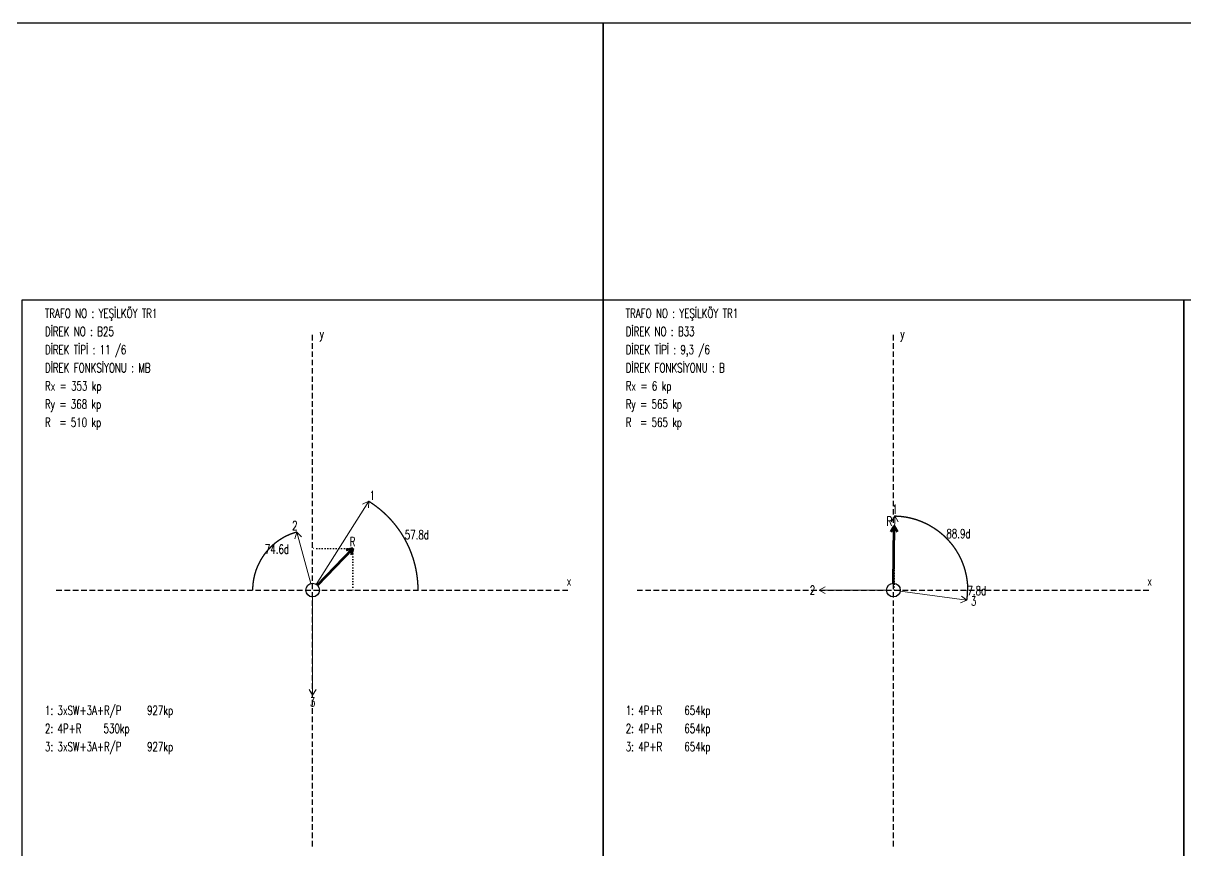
# Model space of a CAD drawing. Header units: millimetres. Extents: x 140 to 2450, y -142 to 155.
# Drawn here: x 1505 to 1715, y 5.1 to 154.5 of the extents above; entities that cross this region are included whole.
import ezdxf
from ezdxf.enums import TextEntityAlignment as Align

# ---------------------------------------------------------------- set-up
doc = ezdxf.new("R2010")
doc.units = ezdxf.units.MM
doc.linetypes.add('ACAD_ISO07W100', pattern=[0.2, 0, -0.2])
doc.linetypes.add('DASHDOT', pattern=[0.75, 0.5, -0.25])
doc.styles.get("Standard").update_dxf_attribs({"font": 'RomanS'})

msp = doc.modelspace()

# ---------------------------------------------------------------- linework, layer by layer
at = {"linetype": 'DASHDOT', "ltscale": 2}
for p, q in [((1557.301, 5.663), (1557.301, 98.359)), ((1662.301, 5.663), (1662.301, 98.359)), ((1510.953, 52.011), (1603.649, 52.011)), ((1615.953, 52.011), (1708.649, 52.011))]:
    msp.add_line(p, q, dxfattribs=at)
at = {"lineweight": 15}
for p, q in [((1557.957, 53.052), (1567.431, 68.105)), ((1567.431, 68.105), (1566.343, 67.531)), ((1567.431, 68.105), (1567.384, 66.875)), ((1662.557, 65.421), (1661.922, 64.367)), ((1662.325, 53.241), (1662.557, 65.421)), ((1662.557, 65.421), (1663.152, 64.344)), ((1554.416, 62.485), (1554.106, 61.294)), ((1556.974, 53.197), (1554.416, 62.485)), ((1554.416, 62.485), (1555.292, 61.621)), ((1648.889, 52.011), (1649.955, 52.626)), ((1557.301, 50.781), (1557.301, 32.994)), ((1661.071, 52.011), (1648.889, 52.011)), ((1648.889, 52.011), (1649.955, 51.396)), ((1663.52, 51.844), (1675.589, 50.19)), ((1675.589, 50.19), (1674.617, 50.944)), ((1675.589, 50.19), (1674.45, 49.725)), ((1557.301, 32.994), (1556.686, 34.06)), ((1557.301, 32.994), (1557.916, 34.06))]:
    msp.add_line(p, q, dxfattribs=at)
at = {"lineweight": 70}
for p, q in [((1662.433, 63.597), (1661.806, 62.539)), ((1662.315, 53.241), (1662.433, 63.597)), ((1662.433, 63.597), (1663.036, 62.525)), ((1558.153, 52.899), (1564.542, 59.558)), ((1564.542, 59.558), (1563.361, 59.215)), ((1564.542, 59.558), (1564.248, 58.363))]:
    msp.add_line(p, q, dxfattribs=at)
at = {"linetype": 'ACAD_ISO07W100', "ltscale": 2}
for p, q in [((1662.433, 63.597), (1662.301, 63.597)), ((1662.433, 63.597), (1662.433, 52.011)), ((1564.542, 59.558), (1557.301, 59.558)), ((1564.542, 59.558), (1564.542, 52.011))]:
    msp.add_line(p, q, dxfattribs=at)
for points in [[(1399.801, 154.511), (1399.801, -142.489), (1609.801, -142.489), (1609.801, 154.511), (1399.801, 154.511)], [(1609.801, 154.511), (1609.801, 104.511)], [(1609.801, 154.511), (1609.801, -142.489), (1819.801, -142.489), (1819.801, 154.511), (1609.801, 154.511)]]:
    msp.add_lwpolyline(points)
at = {"flags": 128}
for points in [[(1504.801, -0.489), (1504.801, 104.511), (1609.801, 104.511), (1609.801, -0.489), (1504.801, -0.489)], [(1609.801, -0.489), (1609.801, 104.511), (1714.801, 104.511), (1714.801, -0.489), (1609.801, -0.489)], [(1714.801, -0.489), (1714.801, 104.511), (1819.801, 104.511), (1819.801, -0.489), (1714.801, -0.489)]]:
    msp.add_lwpolyline(points, close=True, dxfattribs=at)
at = {"color": 1, "flags": 128}
for points in [[(1567.431, 68.105), (1567.431, 68.105), (1567.459, 68.087), (1567.487, 68.069), (1567.515, 68.052), (1567.543, 68.034), (1567.571, 68.016), (1567.599, 67.998), (1567.627, 67.98), (1567.655, 67.962), (1567.683, 67.944), (1567.711, 67.926), (1567.738, 67.907), (1567.766, 67.889), (1567.794, 67.871), (1567.822, 67.852), (1567.849, 67.834), (1567.877, 67.816), (1567.904, 67.797), (1567.932, 67.779), (1567.959, 67.76), (1567.987, 67.741), (1568.014, 67.723), (1568.042, 67.704), (1568.069, 67.685), (1568.096, 67.666), (1568.124, 67.648), (1568.151, 67.629), (1568.178, 67.61), (1568.205, 67.591), (1568.233, 67.572), (1568.26, 67.553), (1568.287, 67.533), (1568.314, 67.514), (1568.341, 67.495), (1568.368, 67.476), (1568.395, 67.456), (1568.422, 67.437), (1568.449, 67.418), (1568.476, 67.398), (1568.502, 67.379), (1568.529, 67.359), (1568.556, 67.339), (1568.583, 67.32), (1568.61, 67.3), (1568.636, 67.28), (1568.663, 67.26), (1568.689, 67.241), (1568.716, 67.221), (1568.742, 67.201), (1568.769, 67.181), (1568.795, 67.161), (1568.822, 67.141), (1568.848, 67.12), (1568.875, 67.1), (1568.901, 67.08), (1568.927, 67.06), (1568.953, 67.039), (1568.98, 67.019), (1569.006, 66.999), (1569.032, 66.978), (1569.058, 66.958), (1569.084, 66.937), (1569.11, 66.917), (1569.136, 66.896), (1569.162, 66.875), (1569.188, 66.855), (1569.214, 66.834), (1569.24, 66.813), (1569.266, 66.792), (1569.291, 66.771), (1569.317, 66.75), (1569.343, 66.729), (1569.369, 66.708), (1569.394, 66.687), (1569.42, 66.666), (1569.445, 66.645), (1569.471, 66.624), (1569.496, 66.602), (1569.522, 66.581), (1569.547, 66.56), (1569.573, 66.538), (1569.598, 66.517), (1569.623, 66.495), (1569.648, 66.474), (1569.674, 66.452), (1569.699, 66.431), (1569.724, 66.409), (1569.749, 66.387), (1569.774, 66.366), (1569.799, 66.344), (1569.824, 66.322), (1569.849, 66.3), (1569.874, 66.278), (1569.899, 66.256), (1569.924, 66.234), (1569.949, 66.212), (1569.973, 66.19), (1569.998, 66.168), (1570.023, 66.146), (1570.047, 66.123), (1570.072, 66.101), (1570.097, 66.079), (1570.121, 66.057), (1570.146, 66.034), (1570.17, 66.012), (1570.195, 65.989), (1570.219, 65.967), (1570.243, 65.944), (1570.268, 65.922), (1570.292, 65.899), (1570.316, 65.876), (1570.34, 65.853), (1570.364, 65.831), (1570.388, 65.808), (1570.413, 65.785), (1570.437, 65.762), (1570.461, 65.739), (1570.484, 65.716), (1570.508, 65.693), (1570.532, 65.67), (1570.556, 65.647), (1570.58, 65.624), (1570.604, 65.601), (1570.627, 65.577), (1570.651, 65.554), (1570.675, 65.531), (1570.698, 65.507), (1570.722, 65.484), (1570.745, 65.461), (1570.769, 65.437), (1570.792, 65.414), (1570.815, 65.39), (1570.839, 65.366), (1570.862, 65.343), (1570.885, 65.319), (1570.908, 65.295), (1570.932, 65.272), (1570.955, 65.248), (1570.978, 65.224), (1571.001, 65.2), (1571.024, 65.176), (1571.047, 65.152), (1571.07, 65.128), (1571.093, 65.104), (1571.115, 65.08), (1571.138, 65.056), (1571.161, 65.032), (1571.184, 65.007), (1571.206, 64.983), (1571.229, 64.959), (1571.252, 64.935), (1571.274, 64.91), (1571.297, 64.886), (1571.319, 64.861), (1571.341, 64.837), (1571.364, 64.812), (1571.386, 64.788), (1571.408, 64.763), (1571.431, 64.738), (1571.453, 64.714), (1571.475, 64.689), (1571.497, 64.664), (1571.519, 64.64), (1571.541, 64.615), (1571.563, 64.59), (1571.585, 64.565), (1571.607, 64.54), (1571.629, 64.515), (1571.651, 64.49), (1571.672, 64.465), (1571.694, 64.44), (1571.716, 64.415), (1571.737, 64.389), (1571.759, 64.364), (1571.78, 64.339), (1571.802, 64.314), (1571.823, 64.288), (1571.845, 64.263), (1571.866, 64.238), (1571.887, 64.212), (1571.909, 64.187), (1571.93, 64.161), (1571.951, 64.136), (1571.972, 64.11), (1571.993, 64.084), (1572.014, 64.059), (1572.035, 64.033), (1572.056, 64.007), (1572.077, 63.982), (1572.098, 63.956), (1572.119, 63.93), (1572.14, 63.904), (1572.161, 63.878), (1572.181, 63.852), (1572.202, 63.826), (1572.222, 63.8), (1572.243, 63.774), (1572.264, 63.748), (1572.284, 63.722), (1572.304, 63.696), (1572.325, 63.669), (1572.345, 63.643), (1572.365, 63.617), (1572.386, 63.591), (1572.406, 63.564), (1572.426, 63.538), (1572.446, 63.512), (1572.466, 63.485), (1572.486, 63.459), (1572.506, 63.432), (1572.526, 63.406), (1572.546, 63.379), (1572.566, 63.352), (1572.585, 63.326), (1572.605, 63.299), (1572.625, 63.272), (1572.644, 63.245), (1572.664, 63.219), (1572.684, 63.192), (1572.703, 63.165), (1572.723, 63.138), (1572.742, 63.111), (1572.761, 63.084), (1572.781, 63.057), (1572.8, 63.03), (1572.819, 63.003), (1572.838, 62.976), (1572.857, 62.949), (1572.876, 62.922), (1572.895, 62.894), (1572.914, 62.867), (1572.933, 62.84), (1572.952, 62.813), (1572.971, 62.785), (1572.99, 62.758), (1573.009, 62.731), (1573.027, 62.703), (1573.046, 62.676), (1573.064, 62.648), (1573.083, 62.621), (1573.101, 62.593), (1573.12, 62.565), (1573.138, 62.538), (1573.157, 62.51), (1573.175, 62.483), (1573.193, 62.455), (1573.211, 62.427), (1573.23, 62.399), (1573.248, 62.371), (1573.266, 62.344), (1573.284, 62.316), (1573.302, 62.288), (1573.32, 62.26), (1573.337, 62.232), (1573.355, 62.204), (1573.373, 62.176), (1573.391, 62.148), (1573.408, 62.12), (1573.426, 62.092), (1573.444, 62.063), (1573.461, 62.035), (1573.479, 62.007), (1573.496, 61.979), (1573.513, 61.95), (1573.531, 61.922), (1573.548, 61.894), (1573.565, 61.865), (1573.582, 61.837), (1573.6, 61.809), (1573.617, 61.78), (1573.634, 61.752), (1573.651, 61.723), (1573.668, 61.695), (1573.684, 61.666), (1573.701, 61.637), (1573.718, 61.609), (1573.735, 61.58), (1573.751, 61.551), (1573.768, 61.523), (1573.785, 61.494), (1573.801, 61.465), (1573.818, 61.436), (1573.834, 61.407), (1573.85, 61.379), (1573.867, 61.35), (1573.883, 61.321), (1573.899, 61.292), (1573.915, 61.263), (1573.932, 61.234), (1573.948, 61.205), (1573.964, 61.176), (1573.98, 61.147), (1573.995, 61.118), (1574.011, 61.088), (1574.027, 61.059), (1574.043, 61.03), (1574.059, 61.001), (1574.074, 60.971), (1574.09, 60.942), (1574.106, 60.913), (1574.121, 60.884), (1574.136, 60.854), (1574.152, 60.825), (1574.167, 60.795), (1574.183, 60.766), (1574.198, 60.736), (1574.213, 60.707), (1574.228, 60.677), (1574.243, 60.648), (1574.258, 60.618), (1574.273, 60.589), (1574.288, 60.559), (1574.303, 60.529), (1574.318, 60.5), (1574.333, 60.47), (1574.348, 60.44), (1574.362, 60.41), (1574.377, 60.381), (1574.391, 60.351), (1574.406, 60.321), (1574.42, 60.291), (1574.435, 60.261), (1574.449, 60.231), (1574.464, 60.201), (1574.478, 60.171), (1574.492, 60.141), (1574.506, 60.111), (1574.52, 60.081), (1574.534, 60.051), (1574.548, 60.021), (1574.562, 59.991), (1574.576, 59.961), (1574.59, 59.931), (1574.604, 59.901), (1574.618, 59.87), (1574.631, 59.84), (1574.645, 59.81), (1574.659, 59.78), (1574.672, 59.749), (1574.686, 59.719), (1574.699, 59.689), (1574.712, 59.658), (1574.726, 59.628), (1574.739, 59.597), (1574.752, 59.567), (1574.765, 59.537), (1574.778, 59.506), (1574.791, 59.475), (1574.804, 59.445), (1574.817, 59.414), (1574.83, 59.384), (1574.843, 59.353), (1574.856, 59.323), (1574.869, 59.292), (1574.881, 59.261), (1574.894, 59.231), (1574.907, 59.2), (1574.919, 59.169), (1574.932, 59.138), (1574.944, 59.108), (1574.956, 59.077), (1574.969, 59.046), (1574.981, 59.015), (1574.993, 58.984), (1575.005, 58.953), (1575.017, 58.922), (1575.029, 58.891), (1575.041, 58.861), (1575.053, 58.83), (1575.065, 58.799), (1575.077, 58.768), (1575.089, 58.737), (1575.1, 58.705), (1575.112, 58.674), (1575.124, 58.643), (1575.135, 58.612), (1575.147, 58.581), (1575.158, 58.55), (1575.17, 58.519), (1575.181, 58.488), (1575.192, 58.456), (1575.203, 58.425), (1575.215, 58.394), (1575.226, 58.363), (1575.237, 58.331), (1575.248, 58.3), (1575.259, 58.269), (1575.27, 58.237), (1575.28, 58.206), (1575.291, 58.174), (1575.302, 58.143), (1575.313, 58.112), (1575.323, 58.08), (1575.334, 58.049), (1575.344, 58.017), (1575.355, 57.986), (1575.365, 57.954), (1575.375, 57.923), (1575.386, 57.891), (1575.396, 57.86), (1575.406, 57.828), (1575.416, 57.796), (1575.426, 57.765), (1575.436, 57.733), (1575.446, 57.701), (1575.456, 57.67), (1575.466, 57.638), (1575.476, 57.606), (1575.486, 57.575), (1575.495, 57.543), (1575.505, 57.511), (1575.515, 57.479), (1575.524, 57.448), (1575.533, 57.416), (1575.543, 57.384), (1575.552, 57.352), (1575.562, 57.32), (1575.571, 57.288), (1575.58, 57.256), (1575.589, 57.225), (1575.598, 57.193), (1575.607, 57.161), (1575.616, 57.129), (1575.625, 57.097), (1575.634, 57.065), (1575.643, 57.033), (1575.651, 57.001), (1575.66, 56.969), (1575.669, 56.937), (1575.677, 56.905), (1575.686, 56.872), (1575.694, 56.84), (1575.703, 56.808), (1575.711, 56.776), (1575.719, 56.744), (1575.728, 56.712), (1575.736, 56.68), (1575.744, 56.648), (1575.752, 56.615), (1575.76, 56.583), (1575.768, 56.551), (1575.776, 56.519), (1575.784, 56.486), (1575.791, 56.454), (1575.799, 56.422), (1575.807, 56.39), (1575.814, 56.357), (1575.822, 56.325), (1575.829, 56.293), (1575.837, 56.26), (1575.844, 56.228), (1575.852, 56.196), (1575.859, 56.163), (1575.866, 56.131), (1575.873, 56.098), (1575.88, 56.066), (1575.887, 56.033), (1575.894, 56.001), (1575.901, 55.969), (1575.908, 55.936), (1575.915, 55.904), (1575.922, 55.871), (1575.929, 55.839), (1575.935, 55.806), (1575.942, 55.774), (1575.948, 55.741), (1575.955, 55.708), (1575.961, 55.676), (1575.968, 55.643), (1575.974, 55.611), (1575.98, 55.578), (1575.986, 55.546), (1575.992, 55.513), (1575.999, 55.48), (1576.005, 55.448), (1576.011, 55.415), (1576.016, 55.382), (1576.022, 55.35), (1576.028, 55.317), (1576.034, 55.284), (1576.04, 55.252), (1576.045, 55.219), (1576.051, 55.186), (1576.056, 55.153), (1576.062, 55.121), (1576.067, 55.088), (1576.072, 55.055), (1576.078, 55.022), (1576.083, 54.99), (1576.088, 54.957), (1576.093, 54.924), (1576.098, 54.891), (1576.103, 54.859), (1576.108, 54.826), (1576.113, 54.793), (1576.118, 54.76), (1576.123, 54.727), (1576.127, 54.694), (1576.132, 54.661), (1576.137, 54.629), (1576.141, 54.596), (1576.146, 54.563), (1576.15, 54.53), (1576.154, 54.497), (1576.159, 54.464), (1576.163, 54.431), (1576.167, 54.398), (1576.171, 54.365), (1576.175, 54.332), (1576.179, 54.299), (1576.183, 54.267), (1576.187, 54.234), (1576.191, 54.201), (1576.195, 54.168), (1576.199, 54.135), (1576.202, 54.102), (1576.206, 54.069), (1576.21, 54.036), (1576.213, 54.003), (1576.217, 53.97), (1576.22, 53.937), (1576.223, 53.904), (1576.227, 53.871), (1576.23, 53.838), (1576.233, 53.804), (1576.236, 53.771), (1576.239, 53.738), (1576.242, 53.705), (1576.245, 53.672), (1576.248, 53.639), (1576.251, 53.606), (1576.253, 53.573), (1576.256, 53.54), (1576.259, 53.507), (1576.261, 53.474), (1576.264, 53.441), (1576.266, 53.408), (1576.269, 53.375), (1576.271, 53.341), (1576.273, 53.308), (1576.276, 53.275), (1576.278, 53.242), (1576.28, 53.209), (1576.282, 53.176), (1576.284, 53.143), (1576.286, 53.11), (1576.288, 53.076), (1576.29, 53.043), (1576.291, 53.01), (1576.293, 52.977), (1576.295, 52.944), (1576.296, 52.911), (1576.298, 52.878), (1576.299, 52.844), (1576.301, 52.811), (1576.302, 52.778), (1576.304, 52.745), (1576.305, 52.712), (1576.306, 52.679), (1576.307, 52.645), (1576.308, 52.612), (1576.309, 52.579), (1576.31, 52.546), (1576.311, 52.513), (1576.312, 52.48), (1576.313, 52.446), (1576.313, 52.413), (1576.314, 52.38), (1576.315, 52.347), (1576.315, 52.314), (1576.316, 52.28), (1576.316, 52.247), (1576.317, 52.214), (1576.317, 52.181), (1576.317, 52.148), (1576.317, 52.114), (1576.318, 52.081), (1576.318, 52.048), (1576.318, 52.015), (1576.318, 52.011)], [(1662.557, 65.421), (1662.557, 65.421), (1662.581, 65.42), (1662.604, 65.42), (1662.628, 65.419), (1662.651, 65.419), (1662.674, 65.418), (1662.698, 65.417), (1662.721, 65.417), (1662.745, 65.416), (1662.768, 65.415), (1662.791, 65.414), (1662.815, 65.413), (1662.838, 65.412), (1662.862, 65.411), (1662.885, 65.41), (1662.908, 65.409), (1662.932, 65.408), (1662.955, 65.407), (1662.978, 65.406), (1663.002, 65.405), (1663.025, 65.404), (1663.049, 65.402), (1663.072, 65.401), (1663.095, 65.4), (1663.119, 65.398), (1663.142, 65.397), (1663.165, 65.395), (1663.189, 65.394), (1663.212, 65.392), (1663.235, 65.391), (1663.259, 65.389), (1663.282, 65.387), (1663.305, 65.386), (1663.329, 65.384), (1663.352, 65.382), (1663.376, 65.38), (1663.399, 65.378), (1663.422, 65.376), (1663.445, 65.374), (1663.469, 65.372), (1663.492, 65.37), (1663.515, 65.368), (1663.539, 65.366), (1663.562, 65.364), (1663.585, 65.362), (1663.609, 65.359), (1663.632, 65.357), (1663.655, 65.355), (1663.679, 65.352), (1663.702, 65.35), (1663.725, 65.347), (1663.748, 65.345), (1663.772, 65.342), (1663.795, 65.34), (1663.818, 65.337), (1663.841, 65.334), (1663.865, 65.332), (1663.888, 65.329), (1663.911, 65.326), (1663.934, 65.323), (1663.958, 65.32), (1663.981, 65.318), (1664.004, 65.315), (1664.027, 65.312), (1664.051, 65.309), (1664.074, 65.306), (1664.097, 65.302), (1664.12, 65.299), (1664.143, 65.296), (1664.166, 65.293), (1664.19, 65.29), (1664.213, 65.286), (1664.236, 65.283), (1664.259, 65.279), (1664.282, 65.276), (1664.305, 65.273), (1664.329, 65.269), (1664.352, 65.265), (1664.375, 65.262), (1664.398, 65.258), (1664.421, 65.255), (1664.444, 65.251), (1664.467, 65.247), (1664.49, 65.243), (1664.514, 65.239), (1664.537, 65.236), (1664.56, 65.232), (1664.583, 65.228), (1664.606, 65.224), (1664.629, 65.22), (1664.652, 65.216), (1664.675, 65.211), (1664.698, 65.207), (1664.721, 65.203), (1664.744, 65.199), (1664.767, 65.195), (1664.79, 65.19), (1664.813, 65.186), (1664.836, 65.181), (1664.859, 65.177), (1664.882, 65.172), (1664.905, 65.168), (1664.928, 65.163), (1664.951, 65.159), (1664.974, 65.154), (1664.997, 65.149), (1665.02, 65.145), (1665.043, 65.14), (1665.066, 65.135), (1665.088, 65.13), (1665.111, 65.125), (1665.134, 65.121), (1665.157, 65.116), (1665.18, 65.111), (1665.203, 65.106), (1665.226, 65.1), (1665.248, 65.095), (1665.271, 65.09), (1665.294, 65.085), (1665.317, 65.08), (1665.34, 65.074), (1665.363, 65.069), (1665.385, 65.064), (1665.408, 65.058), (1665.431, 65.053), (1665.454, 65.047), (1665.476, 65.042), (1665.499, 65.036), (1665.522, 65.031), (1665.545, 65.025), (1665.567, 65.019), (1665.59, 65.014), (1665.613, 65.008), (1665.635, 65.002), (1665.658, 64.996), (1665.681, 64.99), (1665.703, 64.984), (1665.726, 64.979), (1665.749, 64.973), (1665.771, 64.966), (1665.794, 64.96), (1665.816, 64.954), (1665.839, 64.948), (1665.862, 64.942), (1665.884, 64.936), (1665.907, 64.929), (1665.929, 64.923), (1665.952, 64.917), (1665.974, 64.91), (1665.997, 64.904), (1666.019, 64.897), (1666.042, 64.891), (1666.064, 64.884), (1666.087, 64.878), (1666.109, 64.871), (1666.132, 64.865), (1666.154, 64.858), (1666.176, 64.851), (1666.199, 64.844), (1666.221, 64.837), (1666.244, 64.831), (1666.266, 64.824), (1666.288, 64.817), (1666.311, 64.81), (1666.333, 64.803), (1666.355, 64.796), (1666.378, 64.789), (1666.4, 64.781), (1666.422, 64.774), (1666.444, 64.767), (1666.467, 64.76), (1666.489, 64.753), (1666.511, 64.745), (1666.533, 64.738), (1666.556, 64.73), (1666.578, 64.723), (1666.6, 64.716), (1666.622, 64.708), (1666.644, 64.7), (1666.666, 64.693), (1666.689, 64.685), (1666.711, 64.678), (1666.733, 64.67), (1666.755, 64.662), (1666.777, 64.654), (1666.799, 64.646), (1666.821, 64.639), (1666.843, 64.631), (1666.865, 64.623), (1666.887, 64.615), (1666.909, 64.607), (1666.931, 64.599), (1666.953, 64.591), (1666.975, 64.582), (1666.997, 64.574), (1667.019, 64.566), (1667.041, 64.558), (1667.063, 64.549), (1667.085, 64.541), (1667.106, 64.533), (1667.128, 64.524), (1667.15, 64.516), (1667.172, 64.507), (1667.194, 64.499), (1667.216, 64.49), (1667.237, 64.482), (1667.259, 64.473), (1667.281, 64.464), (1667.303, 64.456), (1667.324, 64.447), (1667.346, 64.438), (1667.368, 64.429), (1667.389, 64.421), (1667.411, 64.412), (1667.433, 64.403), (1667.454, 64.394), (1667.476, 64.385), (1667.497, 64.376), (1667.519, 64.367), (1667.54, 64.357), (1667.562, 64.348), (1667.584, 64.339), (1667.605, 64.33), (1667.627, 64.321), (1667.648, 64.311), (1667.669, 64.302), (1667.691, 64.293), (1667.712, 64.283), (1667.734, 64.274), (1667.755, 64.264), (1667.777, 64.255), (1667.798, 64.245), (1667.819, 64.235), (1667.841, 64.226), (1667.862, 64.216), (1667.883, 64.206), (1667.904, 64.197), (1667.926, 64.187), (1667.947, 64.177), (1667.968, 64.167), (1667.989, 64.157), (1668.011, 64.147), (1668.032, 64.137), (1668.053, 64.127), (1668.074, 64.117), (1668.095, 64.107), (1668.116, 64.097), (1668.137, 64.087), (1668.158, 64.077), (1668.179, 64.066), (1668.2, 64.056), (1668.222, 64.046), (1668.243, 64.035), (1668.263, 64.025), (1668.284, 64.015), (1668.305, 64.004), (1668.326, 63.994), (1668.347, 63.983), (1668.368, 63.973), (1668.389, 63.962), (1668.41, 63.951), (1668.431, 63.941), (1668.451, 63.93), (1668.472, 63.919), (1668.493, 63.908), (1668.514, 63.897), (1668.535, 63.887), (1668.555, 63.876), (1668.576, 63.865), (1668.597, 63.854), (1668.617, 63.843), (1668.638, 63.832), (1668.659, 63.821), (1668.679, 63.81), (1668.7, 63.798), (1668.72, 63.787), (1668.741, 63.776), (1668.761, 63.765), (1668.782, 63.753), (1668.802, 63.742), (1668.823, 63.731), (1668.843, 63.719), (1668.864, 63.708), (1668.884, 63.696), (1668.904, 63.685), (1668.925, 63.673), (1668.945, 63.662), (1668.965, 63.65), (1668.986, 63.639), (1669.006, 63.627), (1669.026, 63.615), (1669.047, 63.603), (1669.067, 63.592), (1669.087, 63.58), (1669.107, 63.568), (1669.127, 63.556), (1669.147, 63.544), (1669.168, 63.532), (1669.188, 63.52), (1669.208, 63.508), (1669.228, 63.496), (1669.248, 63.484), (1669.268, 63.472), (1669.288, 63.46), (1669.308, 63.447), (1669.328, 63.435), (1669.348, 63.423), (1669.368, 63.411), (1669.388, 63.398), (1669.407, 63.386), (1669.427, 63.373), (1669.447, 63.361), (1669.467, 63.348), (1669.487, 63.336), (1669.506, 63.323), (1669.526, 63.311), (1669.546, 63.298), (1669.566, 63.285), (1669.585, 63.273), (1669.605, 63.26), (1669.624, 63.247), (1669.644, 63.235), (1669.664, 63.222), (1669.683, 63.209), (1669.703, 63.196), (1669.722, 63.183), (1669.742, 63.17), (1669.761, 63.157), (1669.781, 63.144), (1669.8, 63.131), (1669.819, 63.118), (1669.839, 63.105), (1669.858, 63.091), (1669.877, 63.078), (1669.897, 63.065), (1669.916, 63.052), (1669.935, 63.038), (1669.955, 63.025), (1669.974, 63.012), (1669.993, 62.998), (1670.012, 62.985), (1670.031, 62.971), (1670.05, 62.958), (1670.069, 62.944), (1670.089, 62.931), (1670.108, 62.917), (1670.127, 62.904), (1670.146, 62.89), (1670.165, 62.876), (1670.184, 62.862), (1670.202, 62.849), (1670.221, 62.835), (1670.24, 62.821), (1670.259, 62.807), (1670.278, 62.793), (1670.297, 62.779), (1670.316, 62.765), (1670.334, 62.751), (1670.353, 62.737), (1670.372, 62.723), (1670.39, 62.709), (1670.409, 62.695), (1670.428, 62.681), (1670.446, 62.667), (1670.465, 62.652), (1670.483, 62.638), (1670.502, 62.624), (1670.52, 62.609), (1670.539, 62.595), (1670.557, 62.581), (1670.576, 62.566), (1670.594, 62.552), (1670.613, 62.537), (1670.631, 62.523), (1670.649, 62.508), (1670.668, 62.494), (1670.686, 62.479), (1670.704, 62.464), (1670.722, 62.45), (1670.741, 62.435), (1670.759, 62.42), (1670.777, 62.405), (1670.795, 62.391), (1670.813, 62.376), (1670.831, 62.361), (1670.849, 62.346), (1670.867, 62.331), (1670.885, 62.316), (1670.903, 62.301), (1670.921, 62.286), (1670.939, 62.271), (1670.957, 62.256), (1670.975, 62.241), (1670.993, 62.226), (1671.011, 62.211), (1671.028, 62.195), (1671.046, 62.18), (1671.064, 62.165), (1671.082, 62.149), (1671.099, 62.134), (1671.117, 62.119), (1671.135, 62.103), (1671.152, 62.088), (1671.17, 62.072), (1671.187, 62.057), (1671.205, 62.041), (1671.222, 62.026), (1671.24, 62.01), (1671.257, 61.995), (1671.275, 61.979), (1671.292, 61.963), (1671.309, 61.948), (1671.327, 61.932), (1671.344, 61.916), (1671.361, 61.9), (1671.379, 61.885), (1671.396, 61.869), (1671.413, 61.853), (1671.43, 61.837), (1671.447, 61.821), (1671.464, 61.805), (1671.481, 61.789), (1671.498, 61.773), (1671.515, 61.757), (1671.532, 61.741), (1671.549, 61.725), (1671.566, 61.708), (1671.583, 61.692), (1671.6, 61.676), (1671.617, 61.66), (1671.634, 61.644), (1671.651, 61.627), (1671.667, 61.611), (1671.684, 61.595), (1671.701, 61.578), (1671.718, 61.562), (1671.734, 61.545), (1671.751, 61.529), (1671.767, 61.512), (1671.784, 61.496), (1671.801, 61.479), (1671.817, 61.463), (1671.834, 61.446), (1671.85, 61.429), (1671.866, 61.413), (1671.883, 61.396), (1671.899, 61.379), (1671.916, 61.362), (1671.932, 61.346), (1671.948, 61.329), (1671.964, 61.312), (1671.981, 61.295), (1671.997, 61.278), (1672.013, 61.261), (1672.029, 61.244), (1672.045, 61.227), (1672.061, 61.21), (1672.077, 61.193), (1672.093, 61.176), (1672.109, 61.159), (1672.125, 61.142), (1672.141, 61.125), (1672.157, 61.108), (1672.173, 61.09), (1672.189, 61.073), (1672.205, 61.056), (1672.22, 61.038), (1672.236, 61.021), (1672.252, 61.004), (1672.267, 60.986), (1672.283, 60.969), (1672.299, 60.952), (1672.314, 60.934), (1672.33, 60.917), (1672.345, 60.899), (1672.361, 60.882), (1672.376, 60.864), (1672.392, 60.846), (1672.407, 60.829), (1672.423, 60.811), (1672.438, 60.793), (1672.453, 60.776), (1672.468, 60.758), (1672.484, 60.74), (1672.499, 60.722), (1672.514, 60.705), (1672.529, 60.687), (1672.544, 60.669), (1672.56, 60.651), (1672.575, 60.633), (1672.59, 60.615), (1672.605, 60.597), (1672.62, 60.579), (1672.635, 60.561), (1672.649, 60.543), (1672.664, 60.525), (1672.679, 60.507), (1672.694, 60.489), (1672.709, 60.471), (1672.723, 60.453), (1672.738, 60.434), (1672.753, 60.416), (1672.768, 60.398), (1672.782, 60.38), (1672.797, 60.361), (1672.811, 60.343), (1672.826, 60.325), (1672.84, 60.306), (1672.855, 60.288), (1672.869, 60.269), (1672.884, 60.251), (1672.898, 60.232), (1672.912, 60.214), (1672.927, 60.195), (1672.941, 60.177), (1672.955, 60.158), (1672.969, 60.14), (1672.983, 60.121), (1672.998, 60.102), (1673.012, 60.084), (1673.026, 60.065), (1673.04, 60.046), (1673.054, 60.027), (1673.068, 60.009), (1673.082, 59.99), (1673.096, 59.971), (1673.11, 59.952), (1673.123, 59.933), (1673.137, 59.914), (1673.151, 59.895), (1673.165, 59.877), (1673.178, 59.858), (1673.192, 59.839), (1673.206, 59.82), (1673.219, 59.801), (1673.233, 59.781), (1673.247, 59.762), (1673.26, 59.743), (1673.273, 59.724), (1673.287, 59.705), (1673.3, 59.686), (1673.314, 59.667), (1673.327, 59.647), (1673.34, 59.628), (1673.354, 59.609), (1673.367, 59.589), (1673.38, 59.57), (1673.393, 59.551), (1673.406, 59.531), (1673.42, 59.512), (1673.433, 59.493), (1673.446, 59.473), (1673.459, 59.454), (1673.472, 59.434), (1673.485, 59.415), (1673.497, 59.395), (1673.51, 59.376), (1673.523, 59.356), (1673.536, 59.336), (1673.549, 59.317), (1673.561, 59.297), (1673.574, 59.278), (1673.587, 59.258), (1673.599, 59.238), (1673.612, 59.218), (1673.625, 59.199), (1673.637, 59.179), (1673.65, 59.159), (1673.662, 59.139), (1673.675, 59.119), (1673.687, 59.1), (1673.699, 59.08), (1673.712, 59.06), (1673.724, 59.04), (1673.736, 59.02), (1673.748, 59), (1673.761, 58.98), (1673.773, 58.96), (1673.785, 58.94), (1673.797, 58.92), (1673.809, 58.9), (1673.821, 58.88), (1673.833, 58.86), (1673.845, 58.839), (1673.857, 58.819), (1673.869, 58.799), (1673.88, 58.779), (1673.892, 58.759), (1673.904, 58.738), (1673.916, 58.718), (1673.927, 58.698), (1673.939, 58.678), (1673.951, 58.657), (1673.962, 58.637), (1673.974, 58.617), (1673.985, 58.596), (1673.997, 58.576), (1674.008, 58.555), (1674.02, 58.535), (1674.031, 58.514), (1674.042, 58.494), (1674.054, 58.473), (1674.065, 58.453), (1674.076, 58.432), (1674.087, 58.412), (1674.098, 58.391), (1674.11, 58.371), (1674.121, 58.35), (1674.132, 58.329), (1674.143, 58.309), (1674.154, 58.288), (1674.165, 58.267), (1674.176, 58.247), (1674.186, 58.226), (1674.197, 58.205), (1674.208, 58.184), (1674.219, 58.164), (1674.229, 58.143), (1674.24, 58.122), (1674.251, 58.101), (1674.261, 58.08), (1674.272, 58.059), (1674.283, 58.038), (1674.293, 58.018), (1674.304, 57.997), (1674.314, 57.976), (1674.324, 57.955), (1674.335, 57.934), (1674.345, 57.913), (1674.355, 57.892), (1674.366, 57.871), (1674.376, 57.85), (1674.386, 57.828), (1674.396, 57.807), (1674.406, 57.786), (1674.416, 57.765), (1674.426, 57.744), (1674.436, 57.723), (1674.446, 57.702), (1674.456, 57.68), (1674.466, 57.659), (1674.476, 57.638), (1674.486, 57.617), (1674.495, 57.595), (1674.505, 57.574), (1674.515, 57.553), (1674.524, 57.531), (1674.534, 57.51), (1674.544, 57.489), (1674.553, 57.467), (1674.563, 57.446), (1674.572, 57.425), (1674.582, 57.403), (1674.591, 57.382), (1674.6, 57.36), (1674.61, 57.339), (1674.619, 57.317), (1674.628, 57.296), (1674.637, 57.274), (1674.647, 57.253), (1674.656, 57.231), (1674.665, 57.21), (1674.674, 57.188), (1674.683, 57.166), (1674.692, 57.145), (1674.701, 57.123), (1674.71, 57.102), (1674.719, 57.08), (1674.727, 57.058), (1674.736, 57.036), (1674.745, 57.015), (1674.754, 56.993), (1674.762, 56.971), (1674.771, 56.95), (1674.78, 56.928), (1674.788, 56.906), (1674.797, 56.884), (1674.805, 56.862), (1674.814, 56.841), (1674.822, 56.819), (1674.83, 56.797), (1674.839, 56.775), (1674.847, 56.753), (1674.855, 56.731), (1674.863, 56.709), (1674.872, 56.687), (1674.88, 56.665), (1674.888, 56.643), (1674.896, 56.621), (1674.904, 56.599), (1674.912, 56.577), (1674.92, 56.555), (1674.928, 56.533), (1674.936, 56.511), (1674.943, 56.489), (1674.951, 56.467), (1674.959, 56.445), (1674.967, 56.423), (1674.974, 56.401), (1674.982, 56.379), (1674.99, 56.357), (1674.997, 56.334), (1675.005, 56.312), (1675.012, 56.29), (1675.02, 56.268), (1675.027, 56.246), (1675.035, 56.224), (1675.042, 56.201), (1675.049, 56.179), (1675.056, 56.157), (1675.064, 56.135), (1675.071, 56.112), (1675.078, 56.09), (1675.085, 56.068), (1675.092, 56.045), (1675.099, 56.023), (1675.106, 56.001), (1675.113, 55.978), (1675.12, 55.956), (1675.127, 55.934), (1675.134, 55.911), (1675.14, 55.889), (1675.147, 55.866), (1675.154, 55.844), (1675.161, 55.821), (1675.167, 55.799), (1675.174, 55.777), (1675.18, 55.754), (1675.187, 55.732), (1675.193, 55.709), (1675.2, 55.687), (1675.206, 55.664), (1675.212, 55.642), (1675.219, 55.619), (1675.225, 55.596), (1675.231, 55.574), (1675.238, 55.551), (1675.244, 55.529), (1675.25, 55.506), (1675.256, 55.484), (1675.262, 55.461), (1675.268, 55.438), (1675.274, 55.416), (1675.28, 55.393), (1675.286, 55.37), (1675.292, 55.348), (1675.297, 55.325), (1675.303, 55.302), (1675.309, 55.28), (1675.315, 55.257), (1675.32, 55.234), (1675.326, 55.211), (1675.331, 55.189), (1675.337, 55.166), (1675.342, 55.143), (1675.348, 55.12), (1675.353, 55.098), (1675.359, 55.075), (1675.364, 55.052), (1675.369, 55.029), (1675.374, 55.007), (1675.38, 54.984), (1675.385, 54.961), (1675.39, 54.938), (1675.395, 54.915), (1675.4, 54.892), (1675.405, 54.869), (1675.41, 54.847), (1675.415, 54.824), (1675.42, 54.801), (1675.425, 54.778), (1675.43, 54.755), (1675.434, 54.732), (1675.439, 54.709), (1675.444, 54.686), (1675.448, 54.663), (1675.453, 54.64), (1675.458, 54.617), (1675.462, 54.594), (1675.467, 54.571), (1675.471, 54.548), (1675.475, 54.525), (1675.48, 54.502), (1675.484, 54.479), (1675.488, 54.456), (1675.493, 54.433), (1675.497, 54.41), (1675.501, 54.387), (1675.505, 54.364), (1675.509, 54.341), (1675.513, 54.318), (1675.517, 54.295), (1675.521, 54.272), (1675.525, 54.249), (1675.529, 54.226), (1675.533, 54.203), (1675.537, 54.18), (1675.54, 54.157), (1675.544, 54.134), (1675.548, 54.11), (1675.552, 54.087), (1675.555, 54.064), (1675.559, 54.041), (1675.562, 54.018), (1675.566, 53.995), (1675.569, 53.972), (1675.573, 53.948), (1675.576, 53.925), (1675.579, 53.902), (1675.583, 53.879), (1675.586, 53.856), (1675.589, 53.833), (1675.592, 53.809), (1675.595, 53.786), (1675.598, 53.763), (1675.601, 53.74), (1675.604, 53.716), (1675.607, 53.693), (1675.61, 53.67), (1675.613, 53.647), (1675.616, 53.624), (1675.619, 53.6), (1675.621, 53.577), (1675.624, 53.554), (1675.627, 53.531), (1675.629, 53.507), (1675.632, 53.484), (1675.635, 53.461), (1675.637, 53.438), (1675.64, 53.414), (1675.642, 53.391), (1675.644, 53.368), (1675.647, 53.344), (1675.649, 53.321), (1675.651, 53.298), (1675.654, 53.274), (1675.656, 53.251), (1675.658, 53.228), (1675.66, 53.205), (1675.662, 53.181), (1675.664, 53.158), (1675.666, 53.135), (1675.668, 53.111), (1675.67, 53.088), (1675.672, 53.065), (1675.674, 53.041), (1675.675, 53.018), (1675.677, 52.995), (1675.679, 52.971), (1675.68, 52.948), (1675.682, 52.925), (1675.684, 52.901), (1675.685, 52.878), (1675.687, 52.854), (1675.688, 52.831), (1675.69, 52.808), (1675.691, 52.784), (1675.692, 52.761), (1675.694, 52.738), (1675.695, 52.714), (1675.696, 52.691), (1675.697, 52.667), (1675.698, 52.644), (1675.699, 52.621), (1675.7, 52.597), (1675.701, 52.574), (1675.702, 52.551), (1675.703, 52.527), (1675.704, 52.504), (1675.705, 52.48), (1675.706, 52.457), (1675.707, 52.434), (1675.707, 52.41), (1675.708, 52.387), (1675.709, 52.363), (1675.709, 52.34), (1675.71, 52.317), (1675.71, 52.293), (1675.711, 52.27), (1675.711, 52.246), (1675.712, 52.223), (1675.712, 52.2), (1675.712, 52.176), (1675.712, 52.153), (1675.713, 52.129), (1675.713, 52.106), (1675.713, 52.083), (1675.713, 52.059), (1675.713, 52.036), (1675.713, 52.012), (1675.713, 52.011)], [(1554.416, 62.485), (1554.416, 62.485), (1554.398, 62.48), (1554.379, 62.475), (1554.361, 62.469), (1554.343, 62.464), (1554.325, 62.459), (1554.306, 62.454), (1554.288, 62.449), (1554.27, 62.443), (1554.252, 62.438), (1554.234, 62.433), (1554.215, 62.427), (1554.197, 62.422), (1554.179, 62.417), (1554.161, 62.411), (1554.143, 62.406), (1554.125, 62.4), (1554.106, 62.395), (1554.088, 62.389), (1554.07, 62.383), (1554.052, 62.378), (1554.034, 62.372), (1554.016, 62.366), (1553.998, 62.361), (1553.98, 62.355), (1553.962, 62.349), (1553.944, 62.343), (1553.926, 62.337), (1553.908, 62.331), (1553.89, 62.325), (1553.872, 62.319), (1553.854, 62.313), (1553.836, 62.307), (1553.818, 62.301), (1553.8, 62.295), (1553.782, 62.289), (1553.764, 62.283), (1553.746, 62.277), (1553.728, 62.271), (1553.71, 62.264), (1553.692, 62.258), (1553.674, 62.252), (1553.657, 62.245), (1553.639, 62.239), (1553.621, 62.233), (1553.603, 62.226), (1553.585, 62.22), (1553.567, 62.213), (1553.55, 62.207), (1553.532, 62.2), (1553.514, 62.193), (1553.496, 62.187), (1553.479, 62.18), (1553.461, 62.173), (1553.443, 62.167), (1553.425, 62.16), (1553.408, 62.153), (1553.39, 62.146), (1553.372, 62.14), (1553.355, 62.133), (1553.337, 62.126), (1553.319, 62.119), (1553.302, 62.112), (1553.284, 62.105), (1553.266, 62.098), (1553.249, 62.091), (1553.231, 62.084), (1553.214, 62.077), (1553.196, 62.069), (1553.179, 62.062), (1553.161, 62.055), (1553.143, 62.048), (1553.126, 62.041), (1553.108, 62.033), (1553.091, 62.026), (1553.074, 62.019), (1553.056, 62.011), (1553.039, 62.004), (1553.021, 61.996), (1553.004, 61.989), (1552.986, 61.981), (1552.969, 61.974), (1552.952, 61.966), (1552.934, 61.959), (1552.917, 61.951), (1552.9, 61.943), (1552.882, 61.936), (1552.865, 61.928), (1552.848, 61.92), (1552.83, 61.912), (1552.813, 61.904), (1552.796, 61.897), (1552.778, 61.889), (1552.761, 61.881), (1552.744, 61.873), (1552.727, 61.865), (1552.71, 61.857), (1552.692, 61.849), (1552.675, 61.841), (1552.658, 61.833), (1552.641, 61.825), (1552.624, 61.816), (1552.607, 61.808), (1552.59, 61.8), (1552.573, 61.792), (1552.556, 61.784), (1552.539, 61.775), (1552.521, 61.767), (1552.504, 61.759), (1552.487, 61.75), (1552.47, 61.742), (1552.453, 61.733), (1552.437, 61.725), (1552.42, 61.716), (1552.403, 61.708), (1552.386, 61.699), (1552.369, 61.691), (1552.352, 61.682), (1552.335, 61.673), (1552.318, 61.665), (1552.301, 61.656), (1552.285, 61.647), (1552.268, 61.638), (1552.251, 61.63), (1552.234, 61.621), (1552.217, 61.612), (1552.201, 61.603), (1552.184, 61.594), (1552.167, 61.585), (1552.15, 61.576), (1552.134, 61.567), (1552.117, 61.558), (1552.1, 61.549), (1552.084, 61.54), (1552.067, 61.531), (1552.051, 61.522), (1552.034, 61.513), (1552.017, 61.503), (1552.001, 61.494), (1551.984, 61.485), (1551.968, 61.476), (1551.951, 61.466), (1551.935, 61.457), (1551.918, 61.448), (1551.902, 61.438), (1551.885, 61.429), (1551.869, 61.419), (1551.853, 61.41), (1551.836, 61.4), (1551.82, 61.391), (1551.803, 61.381), (1551.787, 61.372), (1551.771, 61.362), (1551.754, 61.352), (1551.738, 61.343), (1551.722, 61.333), (1551.706, 61.323), (1551.689, 61.313), (1551.673, 61.303), (1551.657, 61.294), (1551.641, 61.284), (1551.625, 61.274), (1551.608, 61.264), (1551.592, 61.254), (1551.576, 61.244), (1551.56, 61.234), (1551.544, 61.224), (1551.528, 61.214), (1551.512, 61.204), (1551.496, 61.194), (1551.48, 61.184), (1551.464, 61.173), (1551.448, 61.163), (1551.432, 61.153), (1551.416, 61.143), (1551.4, 61.132), (1551.384, 61.122), (1551.368, 61.112), (1551.352, 61.101), (1551.336, 61.091), (1551.321, 61.081), (1551.305, 61.07), (1551.289, 61.06), (1551.273, 61.049), (1551.257, 61.039), (1551.242, 61.028), (1551.226, 61.017), (1551.21, 61.007), (1551.195, 60.996), (1551.179, 60.986), (1551.163, 60.975), (1551.148, 60.964), (1551.132, 60.953), (1551.116, 60.943), (1551.101, 60.932), (1551.085, 60.921), (1551.07, 60.91), (1551.054, 60.899), (1551.039, 60.888), (1551.023, 60.877), (1551.008, 60.866), (1550.992, 60.855), (1550.977, 60.844), (1550.961, 60.833), (1550.946, 60.822), (1550.931, 60.811), (1550.915, 60.8), (1550.9, 60.789), (1550.885, 60.778), (1550.869, 60.766), (1550.854, 60.755), (1550.839, 60.744), (1550.824, 60.733), (1550.808, 60.721), (1550.793, 60.71), (1550.778, 60.699), (1550.763, 60.687), (1550.748, 60.676), (1550.733, 60.664), (1550.718, 60.653), (1550.702, 60.641), (1550.687, 60.63), (1550.672, 60.618), (1550.657, 60.607), (1550.642, 60.595), (1550.627, 60.583), (1550.612, 60.572), (1550.598, 60.56), (1550.583, 60.548), (1550.568, 60.537), (1550.553, 60.525), (1550.538, 60.513), (1550.523, 60.501), (1550.508, 60.489), (1550.494, 60.477), (1550.479, 60.466), (1550.464, 60.454), (1550.449, 60.442), (1550.435, 60.43), (1550.42, 60.418), (1550.405, 60.406), (1550.391, 60.394), (1550.376, 60.382), (1550.361, 60.37), (1550.347, 60.357), (1550.332, 60.345), (1550.318, 60.333), (1550.303, 60.321), (1550.289, 60.309), (1550.274, 60.296), (1550.26, 60.284), (1550.245, 60.272), (1550.231, 60.259), (1550.217, 60.247), (1550.202, 60.235), (1550.188, 60.222), (1550.174, 60.21), (1550.159, 60.197), (1550.145, 60.185), (1550.131, 60.172), (1550.117, 60.16), (1550.102, 60.147), (1550.088, 60.135), (1550.074, 60.122), (1550.06, 60.11), (1550.046, 60.097), (1550.032, 60.084), (1550.018, 60.072), (1550.003, 60.059), (1549.989, 60.046), (1549.975, 60.033), (1549.961, 60.021), (1549.947, 60.008), (1549.934, 59.995), (1549.92, 59.982), (1549.906, 59.969), (1549.892, 59.956), (1549.878, 59.943), (1549.864, 59.93), (1549.85, 59.917), (1549.837, 59.904), (1549.823, 59.891), (1549.809, 59.878), (1549.795, 59.865), (1549.782, 59.852), (1549.768, 59.839), (1549.754, 59.826), (1549.741, 59.812), (1549.727, 59.799), (1549.713, 59.786), (1549.7, 59.773), (1549.686, 59.76), (1549.673, 59.746), (1549.659, 59.733), (1549.646, 59.72), (1549.632, 59.706), (1549.619, 59.693), (1549.606, 59.679), (1549.592, 59.666), (1549.579, 59.652), (1549.566, 59.639), (1549.552, 59.625), (1549.539, 59.612), (1549.526, 59.598), (1549.513, 59.585), (1549.499, 59.571), (1549.486, 59.558), (1549.473, 59.544), (1549.46, 59.53), (1549.447, 59.517), (1549.434, 59.503), (1549.421, 59.489), (1549.408, 59.475), (1549.395, 59.461), (1549.382, 59.448), (1549.369, 59.434), (1549.356, 59.42), (1549.343, 59.406), (1549.33, 59.392), (1549.317, 59.378), (1549.304, 59.364), (1549.291, 59.35), (1549.279, 59.336), (1549.266, 59.322), (1549.253, 59.308), (1549.24, 59.294), (1549.228, 59.28), (1549.215, 59.266), (1549.202, 59.252), (1549.19, 59.238), (1549.177, 59.224), (1549.164, 59.209), (1549.152, 59.195), (1549.139, 59.181), (1549.127, 59.167), (1549.114, 59.152), (1549.102, 59.138), (1549.089, 59.124), (1549.077, 59.11), (1549.065, 59.095), (1549.052, 59.081), (1549.04, 59.066), (1549.028, 59.052), (1549.015, 59.037), (1549.003, 59.023), (1548.991, 59.009), (1548.979, 58.994), (1548.967, 58.979), (1548.954, 58.965), (1548.942, 58.95), (1548.93, 58.936), (1548.918, 58.921), (1548.906, 58.906), (1548.894, 58.892), (1548.882, 58.877), (1548.87, 58.862), (1548.858, 58.848), (1548.846, 58.833), (1548.834, 58.818), (1548.823, 58.803), (1548.811, 58.789), (1548.799, 58.774), (1548.787, 58.759), (1548.775, 58.744), (1548.764, 58.729), (1548.752, 58.714), (1548.74, 58.699), (1548.728, 58.684), (1548.717, 58.669), (1548.705, 58.654), (1548.694, 58.639), (1548.682, 58.624), (1548.671, 58.609), (1548.659, 58.594), (1548.648, 58.579), (1548.636, 58.564), (1548.625, 58.549), (1548.613, 58.534), (1548.602, 58.519), (1548.591, 58.503), (1548.579, 58.488), (1548.568, 58.473), (1548.557, 58.458), (1548.546, 58.442), (1548.534, 58.427), (1548.523, 58.412), (1548.512, 58.396), (1548.501, 58.381), (1548.49, 58.366), (1548.479, 58.35), (1548.468, 58.335), (1548.457, 58.32), (1548.446, 58.304), (1548.435, 58.289), (1548.424, 58.273), (1548.413, 58.258), (1548.402, 58.242), (1548.391, 58.227), (1548.38, 58.211), (1548.369, 58.195), (1548.359, 58.18), (1548.348, 58.164), (1548.337, 58.149), (1548.326, 58.133), (1548.316, 58.117), (1548.305, 58.102), (1548.294, 58.086), (1548.284, 58.07), (1548.273, 58.054), (1548.263, 58.039), (1548.252, 58.023), (1548.242, 58.007), (1548.231, 57.991), (1548.221, 57.975), (1548.211, 57.959), (1548.2, 57.944), (1548.19, 57.928), (1548.18, 57.912), (1548.169, 57.896), (1548.159, 57.88), (1548.149, 57.864), (1548.139, 57.848), (1548.128, 57.832), (1548.118, 57.816), (1548.108, 57.8), (1548.098, 57.784), (1548.088, 57.768), (1548.078, 57.752), (1548.068, 57.736), (1548.058, 57.719), (1548.048, 57.703), (1548.038, 57.687), (1548.028, 57.671), (1548.018, 57.655), (1548.008, 57.639), (1547.999, 57.622), (1547.989, 57.606), (1547.979, 57.59), (1547.969, 57.574), (1547.96, 57.557), (1547.95, 57.541), (1547.94, 57.525), (1547.931, 57.508), (1547.921, 57.492), (1547.912, 57.476), (1547.902, 57.459), (1547.893, 57.443), (1547.883, 57.426), (1547.874, 57.41), (1547.864, 57.393), (1547.855, 57.377), (1547.846, 57.36), (1547.836, 57.344), (1547.827, 57.327), (1547.818, 57.311), (1547.808, 57.294), (1547.799, 57.278), (1547.79, 57.261), (1547.781, 57.245), (1547.772, 57.228), (1547.763, 57.211), (1547.754, 57.195), (1547.745, 57.178), (1547.736, 57.161), (1547.727, 57.145), (1547.718, 57.128), (1547.709, 57.111), (1547.7, 57.094), (1547.691, 57.078), (1547.682, 57.061), (1547.673, 57.044), (1547.665, 57.027), (1547.656, 57.01), (1547.647, 56.994), (1547.639, 56.977), (1547.63, 56.96), (1547.621, 56.943), (1547.613, 56.926), (1547.604, 56.909), (1547.596, 56.892), (1547.587, 56.875), (1547.579, 56.858), (1547.57, 56.841), (1547.562, 56.824), (1547.553, 56.807), (1547.545, 56.79), (1547.537, 56.773), (1547.528, 56.756), (1547.52, 56.739), (1547.512, 56.722), (1547.504, 56.705), (1547.495, 56.688), (1547.487, 56.671), (1547.479, 56.654), (1547.471, 56.636), (1547.463, 56.619), (1547.455, 56.602), (1547.447, 56.585), (1547.439, 56.568), (1547.431, 56.55), (1547.423, 56.533), (1547.415, 56.516), (1547.408, 56.499), (1547.4, 56.481), (1547.392, 56.464), (1547.384, 56.447), (1547.376, 56.43), (1547.369, 56.412), (1547.361, 56.395), (1547.353, 56.378), (1547.346, 56.36), (1547.338, 56.343), (1547.331, 56.325), (1547.323, 56.308), (1547.316, 56.291), (1547.308, 56.273), (1547.301, 56.256), (1547.293, 56.238), (1547.286, 56.221), (1547.279, 56.203), (1547.271, 56.186), (1547.264, 56.168), (1547.257, 56.151), (1547.25, 56.133), (1547.243, 56.116), (1547.235, 56.098), (1547.228, 56.08), (1547.221, 56.063), (1547.214, 56.045), (1547.207, 56.028), (1547.2, 56.01), (1547.193, 55.992), (1547.186, 55.975), (1547.179, 55.957), (1547.172, 55.939), (1547.166, 55.922), (1547.159, 55.904), (1547.152, 55.886), (1547.145, 55.869), (1547.139, 55.851), (1547.132, 55.833), (1547.125, 55.815), (1547.119, 55.798), (1547.112, 55.78), (1547.105, 55.762), (1547.099, 55.744), (1547.092, 55.726), (1547.086, 55.709), (1547.079, 55.691), (1547.073, 55.673), (1547.067, 55.655), (1547.06, 55.637), (1547.054, 55.619), (1547.048, 55.601), (1547.041, 55.584), (1547.035, 55.566), (1547.029, 55.548), (1547.023, 55.53), (1547.017, 55.512), (1547.011, 55.494), (1547.005, 55.476), (1546.999, 55.458), (1546.993, 55.44), (1546.987, 55.422), (1546.981, 55.404), (1546.975, 55.386), (1546.969, 55.368), (1546.963, 55.35), (1546.957, 55.332), (1546.951, 55.314), (1546.946, 55.296), (1546.94, 55.278), (1546.934, 55.26), (1546.929, 55.241), (1546.923, 55.223), (1546.917, 55.205), (1546.912, 55.187), (1546.906, 55.169), (1546.901, 55.151), (1546.895, 55.133), (1546.89, 55.115), (1546.885, 55.096), (1546.879, 55.078), (1546.874, 55.06), (1546.869, 55.042), (1546.863, 55.024), (1546.858, 55.005), (1546.853, 54.987), (1546.848, 54.969), (1546.843, 54.951), (1546.837, 54.932), (1546.832, 54.914), (1546.827, 54.896), (1546.822, 54.878), (1546.817, 54.859), (1546.812, 54.841), (1546.807, 54.823), (1546.803, 54.804), (1546.798, 54.786), (1546.793, 54.768), (1546.788, 54.749), (1546.783, 54.731), (1546.779, 54.713), (1546.774, 54.694), (1546.769, 54.676), (1546.765, 54.657), (1546.76, 54.639), (1546.755, 54.621), (1546.751, 54.602), (1546.746, 54.584), (1546.742, 54.565), (1546.737, 54.547), (1546.733, 54.528), (1546.729, 54.51), (1546.724, 54.492), (1546.72, 54.473), (1546.716, 54.455), (1546.711, 54.436), (1546.707, 54.418), (1546.703, 54.399), (1546.699, 54.381), (1546.695, 54.362), (1546.691, 54.344), (1546.687, 54.325), (1546.683, 54.307), (1546.679, 54.288), (1546.675, 54.27), (1546.671, 54.251), (1546.667, 54.232), (1546.663, 54.214), (1546.659, 54.195), (1546.655, 54.177), (1546.652, 54.158), (1546.648, 54.14), (1546.644, 54.121), (1546.64, 54.102), (1546.637, 54.084), (1546.633, 54.065), (1546.63, 54.047), (1546.626, 54.028), (1546.623, 54.009), (1546.619, 53.991), (1546.616, 53.972), (1546.612, 53.953), (1546.609, 53.935), (1546.606, 53.916), (1546.602, 53.897), (1546.599, 53.879), (1546.596, 53.86), (1546.593, 53.841), (1546.589, 53.823), (1546.586, 53.804), (1546.583, 53.785), (1546.58, 53.766), (1546.577, 53.748), (1546.574, 53.729), (1546.571, 53.71), (1546.568, 53.692), (1546.565, 53.673), (1546.562, 53.654), (1546.559, 53.635), (1546.557, 53.617), (1546.554, 53.598), (1546.551, 53.579), (1546.548, 53.56), (1546.546, 53.542), (1546.543, 53.523), (1546.54, 53.504), (1546.538, 53.485), (1546.535, 53.466), (1546.533, 53.448), (1546.53, 53.429), (1546.528, 53.41), (1546.525, 53.391), (1546.523, 53.372), (1546.521, 53.354), (1546.518, 53.335), (1546.516, 53.316), (1546.514, 53.297), (1546.511, 53.278), (1546.509, 53.259), (1546.507, 53.241), (1546.505, 53.222), (1546.503, 53.203), (1546.501, 53.184), (1546.499, 53.165), (1546.497, 53.146), (1546.495, 53.128), (1546.493, 53.109), (1546.491, 53.09), (1546.489, 53.071), (1546.487, 53.052), (1546.485, 53.033), (1546.484, 53.014), (1546.482, 52.995), (1546.48, 52.977), (1546.479, 52.958), (1546.477, 52.939), (1546.475, 52.92), (1546.474, 52.901), (1546.472, 52.882), (1546.471, 52.863), (1546.469, 52.844), (1546.468, 52.825), (1546.466, 52.806), (1546.465, 52.788), (1546.464, 52.769), (1546.462, 52.75), (1546.461, 52.731), (1546.46, 52.712), (1546.459, 52.693), (1546.458, 52.674), (1546.456, 52.655), (1546.455, 52.636), (1546.454, 52.617), (1546.453, 52.598), (1546.452, 52.579), (1546.451, 52.56), (1546.45, 52.542), (1546.449, 52.523), (1546.448, 52.504), (1546.448, 52.485), (1546.447, 52.466), (1546.446, 52.447), (1546.445, 52.428), (1546.445, 52.409), (1546.444, 52.39), (1546.443, 52.371), (1546.443, 52.352), (1546.442, 52.333), (1546.442, 52.314), (1546.441, 52.295), (1546.441, 52.276), (1546.44, 52.257), (1546.44, 52.238), (1546.439, 52.219), (1546.439, 52.2), (1546.439, 52.181), (1546.438, 52.163), (1546.438, 52.144), (1546.438, 52.125), (1546.438, 52.106), (1546.438, 52.087), (1546.437, 52.068), (1546.437, 52.049), (1546.437, 52.03), (1546.437, 52.011)], [(1675.589, 50.19), (1675.589, 50.19), (1675.592, 50.213), (1675.595, 50.236), (1675.598, 50.26), (1675.601, 50.283), (1675.604, 50.306), (1675.607, 50.329), (1675.61, 50.353), (1675.613, 50.376), (1675.616, 50.399), (1675.619, 50.422), (1675.622, 50.445), (1675.624, 50.469), (1675.627, 50.492), (1675.63, 50.515), (1675.632, 50.538), (1675.635, 50.562), (1675.637, 50.585), (1675.64, 50.608), (1675.642, 50.632), (1675.644, 50.655), (1675.647, 50.678), (1675.649, 50.701), (1675.651, 50.725), (1675.654, 50.748), (1675.656, 50.771), (1675.658, 50.795), (1675.66, 50.818), (1675.662, 50.841), (1675.664, 50.865), (1675.666, 50.888), (1675.668, 50.911), (1675.67, 50.935), (1675.672, 50.958), (1675.674, 50.981), (1675.675, 51.005), (1675.677, 51.028), (1675.679, 51.051), (1675.68, 51.075), (1675.682, 51.098), (1675.684, 51.121), (1675.685, 51.145), (1675.687, 51.168), (1675.688, 51.191), (1675.69, 51.215), (1675.691, 51.238), (1675.692, 51.262), (1675.694, 51.285), (1675.695, 51.308), (1675.696, 51.332), (1675.697, 51.355), (1675.698, 51.378), (1675.699, 51.402), (1675.7, 51.425), (1675.701, 51.449), (1675.702, 51.472), (1675.703, 51.495), (1675.704, 51.519), (1675.705, 51.542), (1675.706, 51.566), (1675.707, 51.589), (1675.707, 51.612), (1675.708, 51.636), (1675.709, 51.659), (1675.709, 51.683), (1675.71, 51.706), (1675.71, 51.729), (1675.711, 51.753), (1675.711, 51.776), (1675.712, 51.8), (1675.712, 51.823), (1675.712, 51.846), (1675.712, 51.87), (1675.713, 51.893), (1675.713, 51.917), (1675.713, 51.94), (1675.713, 51.963), (1675.713, 51.987), (1675.713, 52.01), (1675.713, 52.011)]]:
    msp.add_lwpolyline(points, dxfattribs=at)
for centre in [(1557.301, 52.011), (1662.301, 52.011)]:
    msp.add_circle(centre, 1.23)

# ---------------------------------------------------------------- texts
at = {"width": 0.7}
for s, height, p in [('TRAFO NO : YEŞİLKÖY TR1', 1.64062, (1508.903, 102.05)), ('TRAFO NO : YEŞİLKÖY TR1', 1.64062, (1613.903, 102.05)), ('DİREK NO : B25', 1.64062, (1508.903, 98.769)), ('DİREK NO : B33', 1.64062, (1613.903, 98.769)), ('DİREK TİPİ : 11 /6', 1.64062, (1508.903, 95.488)), ('DİREK TİPİ : 9,3 /6', 1.64062, (1613.903, 95.488)), ('DİREK FONKSİYONU : MB', 1.64062, (1508.903, 92.206)), ('DİREK FONKSİYONU : B', 1.64062, (1613.903, 92.206)), ('Rx = 353 kp', 1.64062, (1508.903, 88.925)), ('Rx = 6 kp', 1.6406, (1613.903, 88.925)), ('Ry = 368 kp', 1.64062, (1508.903, 85.644)), ('Ry = 565 kp', 1.64062, (1613.903, 85.644)), ('R  = 510 kp', 1.64062, (1508.903, 82.363)), ('R  = 565 kp', 1.64062, (1613.903, 82.363)), ('1: 3xSW+3A+R/P    927kp', 1.64062, (1508.903, 30.273)), ('1: 4P+R    654kp', 1.64062, (1613.903, 30.273)), ('2: 4P+R    530kp', 1.64062, (1508.903, 26.992)), ('2: 4P+R    654kp', 1.64062, (1613.903, 26.992)), ('3: 3xSW+3A+R/P    927kp', 1.64062, (1508.903, 23.71)), ('3: 4P+R    654kp', 1.64062, (1613.903, 23.71))]:
    msp.add_text(s, height=height, dxfattribs=at).set_placement(p, align=Align.MIDDLE_LEFT)
for s, p in [('y', (1558.942, 98.359)), ('y', (1663.942, 98.359)), ('x', (1603.649, 53.652)), ('x', (1708.649, 53.652))]:
    msp.add_text(s, height=1.641, dxfattribs=at).set_placement(p, align=Align.MIDDLE_CENTER)
at = {"lineweight": 15, "width": 0.7}
for s, p in [('1', (1568.087, 69.146)), ('1', (1662.581, 66.651)), ('2', (1554.089, 63.671)), ('2', (1647.659, 52.011)), ('3', (1676.808, 50.023)), ('3', (1557.301, 31.764))]:
    msp.add_text(s, height=1.641, dxfattribs=at).set_placement(p, align=Align.MIDDLE_CENTER)
at = {"lineweight": 70, "width": 0.7}
for p in [(1661.573, 64.477), (1564.517, 60.788)]:
    msp.add_text('R', height=1.641, dxfattribs=at).set_placement(p, align=Align.MIDDLE_CENTER)
at = {"color": 1, "width": 0.7}
for s, p in [('88.9d', (1671.875, 61.404)), ('57.8d', (1573.949, 61.203)), ('74.6d', (1548.659, 58.594)), ('7.8d', (1675.682, 51.098))]:
    msp.add_text(s, height=1.6406, dxfattribs=at).set_placement(p)

doc.saveas('drawing.dxf')
